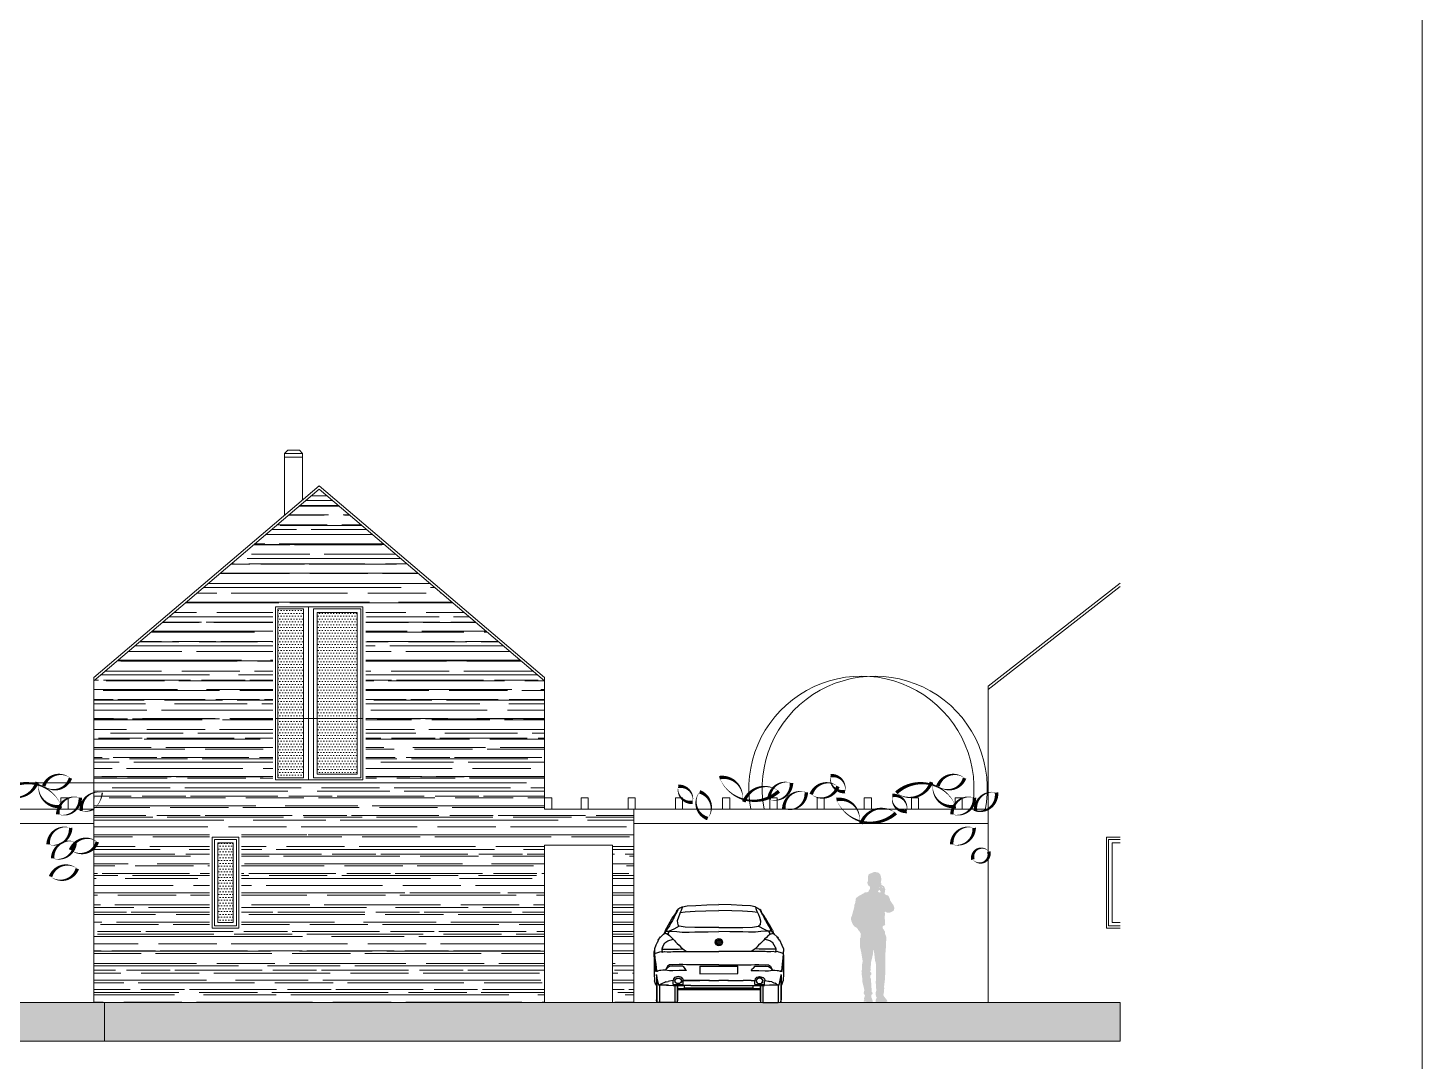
# Model space of a CAD drawing. Header units: metres. Extents: x -686 to 211, y -481 to 125.
# Drawn here: x -201.15 to -181.66, y -124.68 to -110.24 of the extents above; entities that cross this region are included whole.
import ezdxf

# ---------------------------------------------------------------- set-up
doc = ezdxf.new("R2010")
doc.units = ezdxf.units.M
for name, color, linetype in [('2 lidi', 4, 'Continuous'), ('SRAFA', 251, 'Continuous'), ('SRAFY', 3, 'Continuous'), ('stávající stromy', 86, 'Continuous'), ('zariz.predmety', 203, 'Continuous'), ('ZDIVO', 1, 'Continuous')]:
    doc.layers.add(name, color=color, linetype=linetype)
doc.layers.add('FLOATINGWINDOWS', color=2, linetype='Continuous', plot=False)
pattern_1 = [(0, (0, 137.921852), (0.01984375, 0.0396875), [0, -0.0396875])]

# ---------------------------------------------------------------- blocks, each defined once
blk = doc.blocks.new('pan')
at = {"layer": '2 lidi'}
h = blk.add_hatch(color=254, dxfattribs=at)
h.dxf.hatch_style = 1
h.paths.add_polyline_path([(162.087, 139.288), (162.087, 139.304), (162.075, 139.323), (162.039, 139.455), (162.039, 139.474), (162.037, 139.487), (162.029, 139.499), (162.025, 139.515), (162.018, 139.57), (162.013, 139.582), (161.978, 139.607), (161.908, 139.646), (161.89, 139.659), (161.848, 139.663), (161.839, 139.674), (161.829, 139.695), (161.821, 139.708), (161.818, 139.736), (161.829, 139.749), (161.838, 139.749), (161.851, 139.772), (161.855, 139.791), (161.854, 139.81), (161.848, 139.815), (161.847, 139.883), (161.839, 139.911), (161.823, 139.919), (161.794, 139.931), (161.766, 139.942), (161.747, 139.944), (161.704, 139.936), (161.678, 139.915), (161.67, 139.893), (161.663, 139.861), (161.662, 139.83), (161.665, 139.815), (161.669, 139.803), (161.67, 139.8), (161.667, 139.798), (161.662, 139.786), (161.66, 139.763), (161.652, 139.761), (161.634, 139.75), (161.623, 139.745), (161.621, 139.741), (161.607, 139.705), (161.607, 139.696), (161.613, 139.654), (161.615, 139.642), (161.611, 139.633), (161.603, 139.628), (161.582, 139.619), (161.568, 139.617), (161.559, 139.609), (161.538, 139.558), (161.538, 139.548), (161.507, 139.502), (161.494, 139.486), (161.49, 139.474), (161.485, 139.461), (161.481, 139.45), (161.481, 139.431), (161.485, 139.412), (161.495, 139.4), (161.511, 139.391), (161.525, 139.383), (161.54, 139.378), (161.548, 139.377), (161.571, 139.375), (161.579, 139.378), (161.591, 139.38), (161.603, 139.39), (161.607, 139.392), (161.614, 139.385), (161.611, 139.363), (161.609, 139.346), (161.613, 139.329), (161.613, 139.288), (161.607, 139.255), (161.609, 139.234), (161.607, 139.208), (161.617, 139.198), (161.633, 139.192), (161.643, 139.184), (161.643, 139.167), (161.638, 139.153), (161.628, 139.141), (161.615, 139.118), (161.607, 139.109), (161.611, 139.1), (161.608, 139.08), (161.589, 139.029), (161.592, 138.989), (161.597, 138.955), (161.595, 138.93), (161.597, 138.887), (161.601, 138.851), (161.605, 138.777), (161.604, 138.715), (161.604, 138.669), (161.604, 138.643), (161.605, 138.543), (161.603, 138.528), (161.605, 138.515), (161.607, 138.507), (161.612, 138.429), (161.617, 138.387), (161.621, 138.358), (161.623, 138.34), (161.619, 138.317), (161.626, 138.294), (161.622, 138.276), (161.627, 138.252), (161.631, 138.245), (161.63, 138.239), (161.629, 138.235), (161.634, 138.23), (161.627, 138.211), (161.596, 138.171), (161.583, 138.155), (161.582, 138.147), (161.578, 138.144), (161.578, 138.133), (161.597, 138.128), (161.74, 138.128), (161.742, 138.151), (161.737, 138.159), (161.725, 138.192), (161.734, 138.203), (161.736, 138.209), (161.742, 138.245), (161.742, 138.258), (161.731, 138.286), (161.739, 138.404), (161.735, 138.456), (161.736, 138.591), (161.738, 138.675), (161.748, 138.703), (161.757, 138.779), (161.765, 138.849), (161.774, 138.857), (161.776, 138.804), (161.805, 138.681), (161.806, 138.649), (161.81, 138.613), (161.813, 138.596), (161.806, 138.576), (161.818, 138.56), (161.813, 138.546), (161.803, 138.538), (161.799, 138.516), (161.813, 138.498), (161.813, 138.465), (161.806, 138.448), (161.802, 138.38), (161.795, 138.27), (161.78, 138.25), (161.785, 138.242), (161.792, 138.23), (161.802, 138.232), (161.801, 138.195), (161.795, 138.181), (161.788, 138.164), (161.789, 138.154), (161.782, 138.148), (161.782, 138.128), (161.798, 138.128), (161.855, 138.128), (161.907, 138.134), (161.904, 138.155), (161.899, 138.159), (161.905, 138.173), (161.903, 138.184), (161.892, 138.2), (161.891, 138.221), (161.903, 138.238), (161.908, 138.25), (161.903, 138.274), (161.897, 138.29), (161.928, 138.421), (161.929, 138.483), (161.936, 138.51), (161.933, 138.542), (161.939, 138.556), (161.936, 138.567), (161.929, 138.585), (161.929, 138.6), (161.933, 138.61), (161.932, 138.633), (161.929, 138.657), (161.921, 138.698), (161.941, 138.818), (161.961, 138.907), (161.958, 139.004), (161.958, 139.018), (161.952, 139.028), (161.95, 139.046), (161.95, 139.058), (161.947, 139.069), (161.949, 139.09), (161.953, 139.092), (161.977, 139.131), (161.986, 139.131), (161.989, 139.145), (162.01, 139.17), (162.034, 139.18), (162.058, 139.209), (162.078, 139.254)])
h.paths.add_polyline_path([(161.678, 139.655), (161.67, 139.666), (161.668, 139.672), (161.671, 139.678), (161.678, 139.675), (161.679, 139.688), (161.684, 139.692), (161.695, 139.688), (161.703, 139.683), (161.708, 139.675), (161.703, 139.664), (161.689, 139.659)], flags=16)
h.paths.add_polyline_path([(161.683, 139.724), (161.679, 139.733), (161.684, 139.733), (161.687, 139.729), (161.688, 139.725)], flags=16)
h.paths.add_polyline_path([(161.638, 139.723), (161.642, 139.733), (161.658, 139.739), (161.648, 139.729)], flags=16)

msp = doc.modelspace()

# ---------------------------------------------------------------- hatches: boundary and pattern name
at = {"linetype": 'Continuous', "lineweight": 0}
h = msp.add_hatch(dxfattribs=at)
h.set_pattern_fill('DOTS', color=256, scale=0.025, style=0)
h.set_pattern_definition(pattern_1)
h.paths.add_polyline_path([(-197.293, -118.357), (-197.653, -118.357), (-197.653, -120.717), (-197.293, -120.717)])
h = msp.add_hatch(dxfattribs=at)
h.set_pattern_fill('DOTS', color=256, scale=0.025, style=0)
h.set_pattern_definition(pattern_1)
h.paths.add_polyline_path([(-196.543, -118.407), (-197.103, -118.407), (-197.103, -120.667), (-196.543, -120.667)])
h = msp.add_hatch(dxfattribs=at)
h.set_pattern_fill('DOTS', color=256, scale=0.025, style=0)
h.set_pattern_definition(pattern_1)
h.paths.add_polyline_path([(-198.278, -121.627), (-198.488, -121.627), (-198.488, -122.737), (-198.278, -122.737)])
at = {"layer": 'SRAFA', "linetype": 'Continuous', "lineweight": 0}
h = msp.add_hatch(dxfattribs=at)
h.set_pattern_fill('AR-RROOF,_O', color=256, scale=0.008)
h.set_pattern_definition([(0, (0, 0), (0.44704, 0.2032), [3.048, -0.4064, 1.016, -0.2032]), (0, (0.27026, 0.1016), (-0.2032, 0.270256), [0.6096, -0.067056, 1.2192, -0.1524]), (0, (0.1016, 0.17272), (1.05664, 0.136144), [1.6256, -0.28448, 0.8128, -0.2032])])
h.paths.add_polyline_path([(-200.223, -119.36), (-197.073, -116.683), (-193.923, -119.36), (-193.923, -121.157), (-192.673, -121.157), (-192.673, -123.857), (-192.973, -123.857), (-192.973, -121.657), (-193.923, -121.657), (-193.923, -123.857), (-200.223, -123.857)])
h.paths.add_polyline_path([(-198.158, -122.857), (-198.158, -121.507), (-198.608, -121.507), (-198.608, -122.857)], flags=16)
h.paths.add_polyline_path([(-197.223, -118.287), (-196.423, -118.287), (-196.423, -120.787), (-197.223, -120.787), (-197.723, -120.787), (-197.723, -118.287)], flags=16)
for points in [[(-200.073, -123.857), (-214.267, -123.857), (-214.267, -124.396), (-200.073, -124.396)], [(-200.073, -123.857), (-185.878, -123.857), (-185.878, -124.396), (-200.073, -124.396)]]:
    msp.add_hatch(color=256, dxfattribs=at).paths.add_polyline_path(points)

# ---------------------------------------------------------------- linework, layer by layer
at = {"color": 7, "linetype": 'Continuous'}
for p, q in [((-192.066, -122.577), (-192.089, -122.617)), ((-192.075, -122.588), (-192.086, -122.604)), ((-192.076, -122.576), (-192.083, -122.588)), ((-192.083, -122.588), (-192.08, -122.588)), ((-192.08, -122.588), (-192.075, -122.588)), ((-192.071, -122.567), (-192.076, -122.576)), ((-192.074, -122.587), (-192.076, -122.594)), ((-192.075, -122.588), (-192.074, -122.587)), ((-192.059, -122.562), (-192.074, -122.587)), ((-192.071, -122.567), (-192.061, -122.558)), ((-192.059, -122.562), (-192.066, -122.577)), ((-192.032, -122.538), (-192.061, -122.558)), ((-192.061, -122.558), (-192.06, -122.56)), ((-192.06, -122.56), (-192.059, -122.562)), ((-192.003, -122.523), (-192.032, -122.538)), ((-192.013, -122.573), (-192.026, -122.599)), ((-192.026, -122.599), (-191.957, -122.591)), ((-192.002, -122.541), (-192.013, -122.573)), ((-192.003, -122.523), (-191.994, -122.521)), ((-191.996, -122.526), (-192.002, -122.541)), ((-191.994, -122.521), (-191.996, -122.526)), ((-191.994, -122.521), (-191.928, -122.506)), ((-191.957, -122.591), (-191.815, -122.582)), ((-191.928, -122.506), (-191.809, -122.5)), ((-191.815, -122.582), (-191.667, -122.576)), ((-191.809, -122.5), (-191.655, -122.493)), ((-191.667, -122.576), (-191.486, -122.571)), ((-191.655, -122.493), (-191.486, -122.489)), ((-191.316, -122.493), (-191.486, -122.489)), ((-191.304, -122.576), (-191.486, -122.571)), ((-191.162, -122.5), (-191.316, -122.493)), ((-191.156, -122.582), (-191.304, -122.576)), ((-191.043, -122.506), (-191.162, -122.5)), ((-191.014, -122.591), (-191.156, -122.582)), ((-190.977, -122.521), (-191.043, -122.506)), ((-190.945, -122.599), (-191.014, -122.591)), ((-190.968, -122.523), (-190.977, -122.521)), ((-190.977, -122.521), (-190.975, -122.526)), ((-190.975, -122.526), (-190.969, -122.541)), ((-190.969, -122.541), (-190.958, -122.573)), ((-190.968, -122.523), (-190.939, -122.538)), ((-190.958, -122.573), (-190.945, -122.599)), ((-190.939, -122.538), (-190.911, -122.558)), ((-190.911, -122.56), (-190.912, -122.562)), ((-190.912, -122.562), (-190.897, -122.587)), ((-190.912, -122.562), (-190.905, -122.577)), ((-190.9, -122.567), (-190.911, -122.558)), ((-190.911, -122.558), (-190.911, -122.56)), ((-190.905, -122.577), (-190.882, -122.617)), ((-190.896, -122.576), (-190.9, -122.567)), ((-190.896, -122.588), (-190.897, -122.587)), ((-190.897, -122.587), (-190.895, -122.594)), ((-190.888, -122.588), (-190.896, -122.576)), ((-190.896, -122.588), (-190.891, -122.588)), ((-190.885, -122.604), (-190.896, -122.588)), ((-190.891, -122.588), (-190.888, -122.588)), ((-192.233, -122.847), (-192.192, -122.769)), ((-192.178, -122.784), (-192.2, -122.819)), ((-192.192, -122.769), (-192.139, -122.677)), ((-192.164, -122.754), (-192.178, -122.784)), ((-192.16, -122.754), (-192.178, -122.784)), ((-192.144, -122.723), (-192.164, -122.754)), ((-192.136, -122.71), (-192.16, -122.754)), ((-192.139, -122.677), (-192.086, -122.611)), ((-192.125, -122.687), (-192.136, -122.71)), ((-192.113, -122.665), (-192.125, -122.687)), ((-192.086, -122.604), (-192.122, -122.656)), ((-192.089, -122.617), (-192.113, -122.665)), ((-192.052, -122.662), (-192.069, -122.714)), ((-192.069, -122.714), (-192.061, -122.771)), ((-192.061, -122.771), (-192.041, -122.792)), ((-192.037, -122.625), (-192.052, -122.662)), ((-192.026, -122.599), (-192.037, -122.625)), ((-190.945, -122.599), (-190.934, -122.625)), ((-190.934, -122.625), (-190.919, -122.662)), ((-190.91, -122.771), (-190.93, -122.792)), ((-190.919, -122.662), (-190.902, -122.714)), ((-190.902, -122.714), (-190.91, -122.771)), ((-190.849, -122.656), (-190.885, -122.604)), ((-190.833, -122.677), (-190.885, -122.611)), ((-190.882, -122.617), (-190.858, -122.665)), ((-190.858, -122.665), (-190.846, -122.687)), ((-190.846, -122.687), (-190.835, -122.71)), ((-190.835, -122.71), (-190.811, -122.754)), ((-190.796, -122.741), (-190.833, -122.677)), ((-190.827, -122.723), (-190.808, -122.754)), ((-190.811, -122.754), (-190.793, -122.784)), ((-190.808, -122.754), (-190.793, -122.784)), ((-190.779, -122.769), (-190.796, -122.741)), ((-190.793, -122.784), (-190.771, -122.819)), ((-190.738, -122.847), (-190.779, -122.769)), ((-192.331, -122.981), (-192.366, -123.057)), ((-192.333, -122.984), (-192.345, -123.013)), ((-192.333, -122.984), (-192.3, -122.939)), ((-192.304, -122.942), (-192.315, -122.959)), ((-192.253, -122.899), (-192.304, -122.942)), ((-192.261, -122.904), (-192.269, -122.912)), ((-192.267, -122.909), (-192.269, -122.913)), ((-192.264, -122.907), (-192.268, -122.912)), ((-192.267, -122.909), (-192.262, -122.903)), ((-192.264, -122.907), (-192.267, -122.909)), ((-192.267, -122.909), (-192.267, -122.909)), ((-192.261, -122.904), (-192.264, -122.907)), ((-192.262, -122.903), (-192.259, -122.9)), ((-192.261, -122.904), (-192.253, -122.899)), ((-192.253, -122.899), (-192.261, -122.904)), ((-192.259, -122.9), (-192.256, -122.898)), ((-192.256, -122.898), (-192.248, -122.892)), ((-192.253, -122.899), (-192.249, -122.896)), ((-192.249, -122.896), (-192.253, -122.899)), ((-192.233, -122.847), (-192.251, -122.894)), ((-192.249, -122.896), (-192.245, -122.894)), ((-192.248, -122.892), (-192.244, -122.89)), ((-192.245, -122.894), (-192.243, -122.894)), ((-192.244, -122.89), (-192.24, -122.887)), ((-192.243, -122.894), (-192.234, -122.877)), ((-192.243, -122.894), (-192.236, -122.894)), ((-192.243, -122.894), (-192.243, -122.894)), ((-192.24, -122.887), (-192.238, -122.884)), ((-192.236, -122.894), (-192.236, -122.894)), ((-192.228, -122.894), (-192.236, -122.894)), ((-192.234, -122.877), (-192.226, -122.861)), ((-192.234, -122.877), (-192.234, -122.877)), ((-192.218, -122.896), (-192.228, -122.894)), ((-192.226, -122.861), (-192.213, -122.843)), ((-192.219, -122.85), (-192.226, -122.861)), ((-192.226, -122.861), (-192.214, -122.861)), ((-192.219, -122.85), (-192.21, -122.835)), ((-192.207, -122.899), (-192.218, -122.896)), ((-192.214, -122.861), (-192.203, -122.86)), ((-192.213, -122.843), (-192.2, -122.819)), ((-192.21, -122.835), (-192.202, -122.82)), ((-192.207, -122.899), (-192.192, -122.909)), ((-192.203, -122.86), (-192.191, -122.859)), ((-192.192, -122.807), (-192.202, -122.82)), ((-192.199, -122.994), (-192.125, -122.972)), ((-192.18, -122.859), (-192.194, -122.884)), ((-192.194, -122.884), (-192.192, -122.909)), ((-192.192, -122.909), (-192.174, -122.92)), ((-192.191, -122.859), (-192.18, -122.859)), ((-192.117, -122.833), (-192.18, -122.859)), ((-192.18, -122.859), (-192.153, -122.859)), ((-192.174, -122.92), (-192.15, -122.946)), ((-192.153, -122.859), (-192.073, -122.864)), ((-192.15, -122.946), (-192.125, -122.972)), ((-192.125, -122.972), (-192.108, -122.99)), ((-192.041, -122.792), (-192.117, -122.833)), ((-192.073, -122.864), (-192.036, -122.868)), ((-191.957, -122.803), (-192.041, -122.792)), ((-192.041, -122.792), (-192.041, -122.792)), ((-192.036, -122.868), (-191.998, -122.872)), ((-191.998, -122.872), (-191.949, -122.872)), ((-191.822, -122.808), (-191.957, -122.803)), ((-191.949, -122.872), (-191.899, -122.872)), ((-191.899, -122.872), (-191.82, -122.87)), ((-191.664, -122.809), (-191.822, -122.808)), ((-191.82, -122.87), (-191.636, -122.867)), ((-191.486, -122.808), (-191.664, -122.809)), ((-191.636, -122.867), (-191.486, -122.864)), ((-191.486, -122.808), (-191.307, -122.809)), ((-191.335, -122.867), (-191.486, -122.864)), ((-191.151, -122.87), (-191.335, -122.867)), ((-191.307, -122.809), (-191.149, -122.808)), ((-191.072, -122.872), (-191.151, -122.87)), ((-191.149, -122.808), (-191.014, -122.803)), ((-191.022, -122.872), (-191.072, -122.872)), ((-190.973, -122.872), (-191.022, -122.872)), ((-191.014, -122.803), (-190.93, -122.792)), ((-190.936, -122.868), (-190.973, -122.872)), ((-190.898, -122.864), (-190.936, -122.868)), ((-190.93, -122.792), (-190.854, -122.833)), ((-190.93, -122.792), (-190.93, -122.792)), ((-190.818, -122.859), (-190.898, -122.864)), ((-190.846, -122.972), (-190.863, -122.99)), ((-190.854, -122.833), (-190.791, -122.859)), ((-190.821, -122.946), (-190.846, -122.972)), ((-190.772, -122.994), (-190.846, -122.972)), ((-190.797, -122.92), (-190.821, -122.946)), ((-190.791, -122.859), (-190.818, -122.859)), ((-190.78, -122.909), (-190.797, -122.92)), ((-190.78, -122.859), (-190.791, -122.859)), ((-190.791, -122.859), (-190.778, -122.884)), ((-190.768, -122.86), (-190.78, -122.859)), ((-190.778, -122.884), (-190.78, -122.909)), ((-190.764, -122.899), (-190.78, -122.909)), ((-190.779, -122.807), (-190.769, -122.82)), ((-190.758, -122.843), (-190.771, -122.819)), ((-190.761, -122.835), (-190.769, -122.82)), ((-190.757, -122.861), (-190.768, -122.86)), ((-190.764, -122.899), (-190.753, -122.896)), ((-190.752, -122.85), (-190.761, -122.835)), ((-190.746, -122.861), (-190.758, -122.843)), ((-190.746, -122.861), (-190.757, -122.861)), ((-190.753, -122.896), (-190.743, -122.894)), ((-190.752, -122.85), (-190.746, -122.861)), ((-190.737, -122.877), (-190.746, -122.861)), ((-190.743, -122.894), (-190.736, -122.894)), ((-190.738, -122.847), (-190.72, -122.894)), ((-190.728, -122.894), (-190.737, -122.877)), ((-190.735, -122.894), (-190.736, -122.894)), ((-190.728, -122.894), (-190.735, -122.894)), ((-190.731, -122.887), (-190.733, -122.884)), ((-190.727, -122.89), (-190.731, -122.887)), ((-190.728, -122.894), (-190.728, -122.894)), ((-190.726, -122.894), (-190.728, -122.894)), ((-190.723, -122.892), (-190.727, -122.89)), ((-190.722, -122.896), (-190.726, -122.894)), ((-190.715, -122.898), (-190.723, -122.892)), ((-190.718, -122.899), (-190.722, -122.896)), ((-190.722, -122.896), (-190.718, -122.899)), ((-190.71, -122.904), (-190.718, -122.899)), ((-190.718, -122.899), (-190.71, -122.904)), ((-190.718, -122.899), (-190.667, -122.942)), ((-190.712, -122.9), (-190.715, -122.898)), ((-190.709, -122.903), (-190.712, -122.9)), ((-190.71, -122.904), (-190.707, -122.907)), ((-190.71, -122.904), (-190.703, -122.912)), ((-190.704, -122.909), (-190.709, -122.903)), ((-190.707, -122.907), (-190.704, -122.909)), ((-190.707, -122.907), (-190.703, -122.912)), ((-190.704, -122.909), (-190.702, -122.913)), ((-190.638, -122.984), (-190.671, -122.939)), ((-190.667, -122.942), (-190.657, -122.959)), ((-190.64, -122.981), (-190.605, -123.057)), ((-190.638, -122.984), (-190.626, -123.013)), ((-192.388, -123.105), (-192.39, -123.144)), ((-192.39, -123.17), (-192.39, -123.144)), ((-192.39, -123.189), (-192.39, -123.17)), ((-192.39, -123.189), (-192.384, -123.172)), ((-192.366, -123.057), (-192.388, -123.105)), ((-192.388, -123.105), (-192.388, -123.12)), ((-192.388, -123.12), (-192.384, -123.172)), ((-192.384, -123.172), (-192.341, -123.157)), ((-192.384, -123.172), (-192.38, -123.238)), ((-192.341, -123.157), (-192.325, -123.152)), ((-192.325, -123.152), (-192.299, -123.146)), ((-192.299, -123.146), (-192.277, -123.152)), ((-192.275, -123.087), (-192.282, -123.111)), ((-192.282, -123.111), (-192.234, -123.11)), ((-192.282, -123.111), (-192.277, -123.152)), ((-192.277, -123.152), (-192.244, -123.146)), ((-192.275, -123.087), (-192.259, -123.054)), ((-192.259, -123.054), (-192.24, -123.024)), ((-192.244, -123.146), (-192.211, -123.147)), ((-192.24, -123.024), (-192.199, -122.994)), ((-192.234, -123.11), (-192.191, -123.11)), ((-192.211, -123.147), (-192.184, -123.147)), ((-192.191, -123.11), (-192.168, -123.109)), ((-192.184, -123.147), (-192.156, -123.147)), ((-192.168, -123.109), (-192.143, -123.109)), ((-192.156, -123.147), (-192.13, -123.146)), ((-192.143, -123.109), (-192.108, -123.11)), ((-192.13, -123.146), (-192.042, -123.146)), ((-192.108, -122.99), (-192.092, -123.009)), ((-192.108, -123.11), (-192.05, -123.11)), ((-192.092, -123.009), (-192.067, -123.032)), ((-192.067, -123.032), (-192.041, -123.056)), ((-192.05, -123.11), (-191.991, -123.108)), ((-192.042, -123.146), (-191.937, -123.146)), ((-192.041, -123.056), (-192.016, -123.082)), ((-192.016, -123.082), (-191.991, -123.108)), ((-191.991, -123.108), (-191.937, -123.146)), ((-191.937, -123.146), (-191.88, -123.146)), ((-191.88, -123.146), (-191.823, -123.146)), ((-191.823, -123.146), (-191.636, -123.145)), ((-191.636, -123.145), (-191.486, -123.143)), ((-191.335, -123.145), (-191.486, -123.143)), ((-191.148, -123.146), (-191.335, -123.145)), ((-191.091, -123.146), (-191.148, -123.146)), ((-191.035, -123.146), (-191.091, -123.146)), ((-190.98, -123.108), (-191.035, -123.146)), ((-190.929, -123.146), (-191.035, -123.146)), ((-190.955, -123.082), (-190.98, -123.108)), ((-190.921, -123.11), (-190.98, -123.108)), ((-190.93, -123.056), (-190.955, -123.082)), ((-190.904, -123.032), (-190.93, -123.056)), ((-190.841, -123.146), (-190.929, -123.146)), ((-190.863, -123.11), (-190.921, -123.11)), ((-190.879, -123.009), (-190.904, -123.032)), ((-190.863, -122.99), (-190.879, -123.009)), ((-190.828, -123.109), (-190.863, -123.11)), ((-190.815, -123.147), (-190.841, -123.146)), ((-190.804, -123.109), (-190.828, -123.109)), ((-190.787, -123.147), (-190.815, -123.147)), ((-190.78, -123.11), (-190.804, -123.109)), ((-190.76, -123.147), (-190.787, -123.147)), ((-190.737, -123.11), (-190.78, -123.11)), ((-190.732, -123.024), (-190.772, -122.994)), ((-190.728, -123.146), (-190.76, -123.147)), ((-190.689, -123.111), (-190.737, -123.11)), ((-190.712, -123.054), (-190.732, -123.024)), ((-190.695, -123.152), (-190.728, -123.146)), ((-190.696, -123.087), (-190.712, -123.054)), ((-190.696, -123.087), (-190.689, -123.111)), ((-190.689, -123.111), (-190.695, -123.152)), ((-190.672, -123.146), (-190.695, -123.152)), ((-190.646, -123.152), (-190.672, -123.146)), ((-190.63, -123.157), (-190.646, -123.152)), ((-190.587, -123.172), (-190.63, -123.157)), ((-190.605, -123.057), (-190.583, -123.105)), ((-190.587, -123.172), (-190.591, -123.238)), ((-190.583, -123.12), (-190.587, -123.172)), ((-190.581, -123.189), (-190.587, -123.172)), ((-190.583, -123.105), (-190.581, -123.144)), ((-190.583, -123.105), (-190.583, -123.12)), ((-190.581, -123.17), (-190.581, -123.144)), ((-190.581, -123.189), (-190.581, -123.17)), ((-192.385, -123.249), (-192.39, -123.189)), ((-192.39, -123.189), (-192.39, -123.244)), ((-192.39, -123.244), (-192.39, -123.343)), ((-192.39, -123.343), (-192.39, -123.453)), ((-192.377, -123.332), (-192.385, -123.249)), ((-192.38, -123.238), (-192.368, -123.32)), ((-192.37, -123.421), (-192.377, -123.332)), ((-192.368, -123.32), (-192.368, -123.321)), ((-192.368, -123.32), (-192.36, -123.42)), ((-192.206, -123.372), (-192.237, -123.405)), ((-192.206, -123.35), (-192.225, -123.385)), ((-192.177, -123.331), (-192.206, -123.35)), ((-192.177, -123.353), (-192.206, -123.372)), ((-192.13, -123.329), (-192.177, -123.331)), ((-192.13, -123.351), (-192.177, -123.353)), ((-192.043, -123.327), (-192.13, -123.329)), ((-192.043, -123.349), (-192.13, -123.351)), ((-191.99, -123.327), (-192.043, -123.327)), ((-191.99, -123.349), (-192.043, -123.349)), ((-191.937, -123.328), (-191.99, -123.327)), ((-191.99, -123.349), (-191.962, -123.382)), ((-191.879, -123.328), (-191.937, -123.328)), ((-191.823, -123.328), (-191.879, -123.328)), ((-191.635, -123.329), (-191.823, -123.328)), ((-191.75, -123.349), (-191.75, -123.454)), ((-191.75, -123.349), (-191.221, -123.349)), ((-191.486, -123.329), (-191.635, -123.329)), ((-191.486, -123.329), (-191.336, -123.329)), ((-191.336, -123.329), (-191.148, -123.328)), ((-191.221, -123.453), (-191.221, -123.349)), ((-191.148, -123.328), (-191.092, -123.328)), ((-191.092, -123.328), (-191.034, -123.328)), ((-191.034, -123.328), (-190.981, -123.327)), ((-190.981, -123.349), (-191.009, -123.382)), ((-190.981, -123.327), (-190.929, -123.327)), ((-190.981, -123.349), (-190.929, -123.349)), ((-190.929, -123.327), (-190.841, -123.329)), ((-190.929, -123.349), (-190.841, -123.351)), ((-190.841, -123.329), (-190.794, -123.331)), ((-190.841, -123.351), (-190.794, -123.353)), ((-190.794, -123.331), (-190.765, -123.35)), ((-190.794, -123.353), (-190.765, -123.372)), ((-190.765, -123.35), (-190.746, -123.385)), ((-190.765, -123.372), (-190.734, -123.405)), ((-190.603, -123.32), (-190.611, -123.42)), ((-190.591, -123.238), (-190.603, -123.32)), ((-190.603, -123.32), (-190.603, -123.321)), ((-190.601, -123.421), (-190.594, -123.332)), ((-190.594, -123.332), (-190.586, -123.249)), ((-190.586, -123.249), (-190.581, -123.189)), ((-190.581, -123.189), (-190.581, -123.244)), ((-190.581, -123.244), (-190.581, -123.343)), ((-190.581, -123.343), (-190.581, -123.453)), ((-192.39, -123.453), (-192.384, -123.552)), ((-192.367, -123.609), (-192.384, -123.552)), ((-192.36, -123.42), (-192.37, -123.421)), ((-192.344, -123.417), (-192.36, -123.42)), ((-192.36, -123.42), (-192.344, -123.417)), ((-192.36, -123.42), (-192.36, -123.42)), ((-192.356, -123.474), (-192.358, -123.466)), ((-192.357, -123.472), (-192.357, -123.817)), ((-192.351, -123.496), (-192.356, -123.474)), ((-192.327, -123.615), (-192.351, -123.496)), ((-192.351, -123.497), (-192.351, -123.851)), ((-192.329, -123.414), (-192.344, -123.417)), ((-192.314, -123.411), (-192.329, -123.414)), ((-192.298, -123.408), (-192.314, -123.411)), ((-192.268, -123.407), (-192.298, -123.408)), ((-192.237, -123.405), (-192.268, -123.407)), ((-192.227, -123.569), (-192.255, -123.581)), ((-192.225, -123.385), (-192.237, -123.405)), ((-192.177, -123.414), (-192.237, -123.405)), ((-192.227, -123.569), (-192.225, -123.568)), ((-192.225, -123.568), (-192.195, -123.562)), ((-192.195, -123.562), (-192.194, -123.562)), ((-192.177, -123.559), (-192.194, -123.562)), ((-192.13, -123.412), (-192.177, -123.414)), ((-192.127, -123.549), (-192.177, -123.559)), ((-192.043, -123.411), (-192.13, -123.412)), ((-192.121, -123.527), (-192.127, -123.549)), ((-192.125, -123.588), (-192.127, -123.549)), ((-192.105, -123.506), (-192.121, -123.527)), ((-192.054, -123.495), (-192.105, -123.506)), ((-192.102, -123.555), (-192.098, -123.54)), ((-192.098, -123.571), (-192.102, -123.555)), ((-192.099, -123.555), (-192.096, -123.541)), ((-192.096, -123.57), (-192.099, -123.555)), ((-192.098, -123.54), (-192.088, -123.527)), ((-192.096, -123.541), (-192.086, -123.528)), ((-192.088, -123.527), (-192.072, -123.518)), ((-192.086, -123.528), (-192.071, -123.52)), ((-192.072, -123.518), (-192.054, -123.515)), ((-192.071, -123.52), (-192.054, -123.517)), ((-192.017, -123.504), (-192.054, -123.495)), ((-192.054, -123.515), (-192.035, -123.518)), ((-192.054, -123.517), (-192.036, -123.52)), ((-191.937, -123.411), (-192.043, -123.411)), ((-192.036, -123.52), (-192.021, -123.528)), ((-192.035, -123.518), (-192.02, -123.527)), ((-192.021, -123.528), (-192.012, -123.541)), ((-192.02, -123.527), (-192.009, -123.54)), ((-191.992, -123.525), (-192.017, -123.504)), ((-192.012, -123.541), (-192.008, -123.555)), ((-192.008, -123.555), (-192.012, -123.57)), ((-192.009, -123.54), (-192.006, -123.555)), ((-192.006, -123.555), (-192.009, -123.571)), ((-191.992, -123.525), (-191.987, -123.547)), ((-191.986, -123.588), (-191.987, -123.547)), ((-191.987, -123.547), (-191.937, -123.548)), ((-191.937, -123.548), (-191.987, -123.547)), ((-191.966, -123.548), (-191.966, -123.548)), ((-191.937, -123.411), (-191.962, -123.382)), ((-191.937, -123.548), (-191.88, -123.548)), ((-191.88, -123.548), (-191.937, -123.548)), ((-191.88, -123.548), (-191.823, -123.548)), ((-191.823, -123.548), (-191.88, -123.548)), ((-191.823, -123.548), (-191.75, -123.548)), ((-191.75, -123.548), (-191.823, -123.548)), ((-191.75, -123.454), (-191.221, -123.453)), ((-191.625, -123.548), (-191.75, -123.548)), ((-191.625, -123.548), (-191.618, -123.548)), ((-191.61, -123.548), (-191.618, -123.548)), ((-191.61, -123.548), (-191.486, -123.547)), ((-191.361, -123.548), (-191.486, -123.547)), ((-191.361, -123.548), (-191.353, -123.548)), ((-191.346, -123.548), (-191.353, -123.548)), ((-191.346, -123.548), (-191.221, -123.548)), ((-191.221, -123.548), (-191.148, -123.548)), ((-191.092, -123.548), (-191.148, -123.548)), ((-191.034, -123.548), (-191.092, -123.548)), ((-191.034, -123.411), (-191.009, -123.382)), ((-191.034, -123.411), (-190.929, -123.411)), ((-191.034, -123.548), (-190.987, -123.547)), ((-190.985, -123.547), (-190.987, -123.547)), ((-190.979, -123.525), (-190.985, -123.547)), ((-190.985, -123.588), (-190.985, -123.547)), ((-190.979, -123.525), (-190.954, -123.504)), ((-190.962, -123.54), (-190.965, -123.555)), ((-190.965, -123.555), (-190.962, -123.571)), ((-190.96, -123.541), (-190.963, -123.555)), ((-190.963, -123.555), (-190.96, -123.57)), ((-190.951, -123.527), (-190.962, -123.54)), ((-190.95, -123.528), (-190.96, -123.541)), ((-190.954, -123.504), (-190.917, -123.495)), ((-190.936, -123.518), (-190.951, -123.527)), ((-190.935, -123.52), (-190.95, -123.528)), ((-190.917, -123.515), (-190.936, -123.518)), ((-190.917, -123.517), (-190.935, -123.52)), ((-190.929, -123.411), (-190.841, -123.412)), ((-190.917, -123.495), (-190.866, -123.506)), ((-190.899, -123.518), (-190.917, -123.515)), ((-190.9, -123.52), (-190.917, -123.517)), ((-190.885, -123.528), (-190.9, -123.52)), ((-190.884, -123.527), (-190.899, -123.518)), ((-190.875, -123.541), (-190.885, -123.528)), ((-190.873, -123.54), (-190.884, -123.527)), ((-190.872, -123.555), (-190.875, -123.541)), ((-190.875, -123.57), (-190.872, -123.555)), ((-190.869, -123.555), (-190.873, -123.54)), ((-190.873, -123.571), (-190.869, -123.555)), ((-190.866, -123.506), (-190.85, -123.527)), ((-190.85, -123.527), (-190.845, -123.549)), ((-190.846, -123.588), (-190.845, -123.549)), ((-190.845, -123.549), (-190.794, -123.559)), ((-190.841, -123.412), (-190.794, -123.414)), ((-190.794, -123.414), (-190.734, -123.405)), ((-190.794, -123.559), (-190.777, -123.562)), ((-190.776, -123.562), (-190.777, -123.562)), ((-190.746, -123.568), (-190.776, -123.562)), ((-190.746, -123.385), (-190.734, -123.405)), ((-190.744, -123.569), (-190.746, -123.568)), ((-190.744, -123.569), (-190.716, -123.581)), ((-190.734, -123.405), (-190.703, -123.407)), ((-190.703, -123.407), (-190.673, -123.408)), ((-190.673, -123.408), (-190.658, -123.411)), ((-190.658, -123.411), (-190.642, -123.414)), ((-190.644, -123.615), (-190.62, -123.496)), ((-190.642, -123.414), (-190.627, -123.417)), ((-190.627, -123.417), (-190.611, -123.42)), ((-190.611, -123.42), (-190.627, -123.417)), ((-190.62, -123.496), (-190.615, -123.474)), ((-190.62, -123.497), (-190.62, -123.851)), ((-190.615, -123.474), (-190.613, -123.466)), ((-190.615, -123.472), (-190.615, -123.817)), ((-190.611, -123.42), (-190.601, -123.421)), ((-190.611, -123.42), (-190.611, -123.42)), ((-190.604, -123.609), (-190.587, -123.552)), ((-190.581, -123.453), (-190.587, -123.552)), ((-192.357, -123.619), (-192.367, -123.609)), ((-192.359, -123.618), (-192.358, -123.621)), ((-192.358, -123.621), (-192.357, -123.623)), ((-192.327, -123.615), (-192.317, -123.609)), ((-192.192, -123.615), (-192.327, -123.615)), ((-192.317, -123.609), (-192.125, -123.618)), ((-192.302, -123.603), (-192.316, -123.609)), ((-192.287, -123.596), (-192.302, -123.603)), ((-192.287, -123.596), (-192.286, -123.595)), ((-192.286, -123.595), (-192.271, -123.588)), ((-192.255, -123.581), (-192.271, -123.588)), ((-192.125, -123.607), (-192.125, -123.588)), ((-192.125, -123.607), (-191.986, -123.607)), ((-192.125, -123.618), (-191.986, -123.618)), ((-192.088, -123.584), (-192.098, -123.571)), ((-192.086, -123.582), (-192.096, -123.57)), ((-192.072, -123.592), (-192.088, -123.584)), ((-192.071, -123.59), (-192.086, -123.582)), ((-192.054, -123.595), (-192.072, -123.592)), ((-192.054, -123.593), (-192.071, -123.59)), ((-190.91, -123.667), (-192.062, -123.667)), ((-192.062, -123.677), (-190.91, -123.677)), ((-192.036, -123.59), (-192.054, -123.593)), ((-192.035, -123.592), (-192.054, -123.595)), ((-192.021, -123.582), (-192.036, -123.59)), ((-192.02, -123.584), (-192.035, -123.592)), ((-192.012, -123.57), (-192.021, -123.582)), ((-192.009, -123.571), (-192.02, -123.584)), ((-191.986, -123.607), (-191.986, -123.588)), ((-191.879, -123.618), (-191.986, -123.618)), ((-191.966, -123.655), (-191.966, -123.618)), ((-191.006, -123.655), (-191.966, -123.655)), ((-191.879, -123.618), (-191.75, -123.618)), ((-191.75, -123.618), (-191.617, -123.618)), ((-191.617, -123.618), (-191.486, -123.618)), ((-191.486, -123.618), (-191.354, -123.618)), ((-191.354, -123.618), (-191.221, -123.618)), ((-191.221, -123.618), (-191.092, -123.618)), ((-191.092, -123.618), (-190.985, -123.618)), ((-191.006, -123.655), (-191.006, -123.618)), ((-190.985, -123.607), (-190.985, -123.588)), ((-190.985, -123.607), (-190.846, -123.607)), ((-190.985, -123.618), (-190.846, -123.618)), ((-190.962, -123.571), (-190.951, -123.584)), ((-190.96, -123.57), (-190.95, -123.582)), ((-190.951, -123.584), (-190.936, -123.592)), ((-190.95, -123.582), (-190.935, -123.59)), ((-190.936, -123.592), (-190.917, -123.595)), ((-190.935, -123.59), (-190.917, -123.593)), ((-190.917, -123.593), (-190.9, -123.59)), ((-190.917, -123.595), (-190.899, -123.592)), ((-190.9, -123.59), (-190.885, -123.582)), ((-190.899, -123.592), (-190.884, -123.584)), ((-190.885, -123.582), (-190.875, -123.57)), ((-190.884, -123.584), (-190.873, -123.571)), ((-190.846, -123.607), (-190.846, -123.588)), ((-190.654, -123.609), (-190.846, -123.618)), ((-190.644, -123.615), (-190.779, -123.615)), ((-190.716, -123.581), (-190.7, -123.588)), ((-190.685, -123.595), (-190.7, -123.588)), ((-190.685, -123.595), (-190.669, -123.603)), ((-190.669, -123.603), (-190.655, -123.609)), ((-190.644, -123.615), (-190.654, -123.609)), ((-190.615, -123.609), (-190.615, -123.659)), ((-190.614, -123.619), (-190.604, -123.609)), ((-190.614, -123.623), (-190.613, -123.621)), ((-190.613, -123.621), (-190.613, -123.618)), ((-192.351, -123.851), (-192.357, -123.817)), ((-192.317, -123.857), (-192.351, -123.851)), ((-192.102, -123.857), (-192.317, -123.857)), ((-192.067, -123.851), (-192.102, -123.857)), ((-192.062, -123.817), (-192.067, -123.851)), ((-190.91, -123.817), (-190.904, -123.851)), ((-190.904, -123.851), (-190.87, -123.857)), ((-190.87, -123.857), (-190.655, -123.857)), ((-190.655, -123.857), (-190.62, -123.851)), ((-190.62, -123.851), (-190.615, -123.817))]:
    msp.add_line(p, q, dxfattribs=at)
at = {"linetype": 'Continuous'}
for p, q in [((-191.486, -122.984), (-191.486, -123.043)), ((-191.456, -123.013), (-191.515, -123.013)), ((-192.317, -123.615), (-192.317, -123.857)), ((-192.102, -123.618), (-192.102, -123.857)), ((-192.067, -123.618), (-192.067, -123.851)), ((-192.062, -123.618), (-192.062, -123.817)), ((-190.91, -123.618), (-190.91, -123.817)), ((-190.904, -123.618), (-190.904, -123.851)), ((-190.87, -123.618), (-190.87, -123.857)), ((-190.655, -123.615), (-190.655, -123.857))]:
    msp.add_line(p, q, dxfattribs=at)
for radius in [0.05, 0.0481, 0.0297]:
    msp.add_circle((-191.486, -123.013), radius, dxfattribs=at)
at = {"layer": 'FLOATINGWINDOWS', "linetype": 'Continuous', "lineweight": 0}
for p, q in [((-194.173, -120.787), (-201.921, -120.787)), ((-187.723, -123.857), (-187.723, -121.157)), ((-187.723, -123.857), (-187.723, -121.157)), ((-187.723, -123.857), (-187.723, -121.157))]:
    msp.add_line(p, q, dxfattribs=at)
msp.add_lwpolyline([(-181.655, -73.195), (-216.445, -73.195), (-216.445, -262.94), (-181.655, -262.94)], close=True, dxfattribs=at)
at = {"layer": 'FLOATINGWINDOWS', "linetype": 'Continuous', "lineweight": 0, "flags": 128}
msp.add_lwpolyline([(-200.223, -119.36), (-197.073, -116.683), (-193.923, -119.36), (-193.923, -121.157), (-192.673, -121.157), (-192.673, -123.857), (-192.973, -123.857), (-192.973, -121.657), (-193.923, -121.657), (-193.923, -123.857), (-200.223, -123.857)], close=True, dxfattribs=at)
msp.add_lwpolyline([(-185.878, -123.857), (-187.723, -123.857), (-187.723, -119.483), (-185.878, -118.042)], dxfattribs=at)
at = {"layer": 'SRAFA', "linetype": 'Continuous', "lineweight": 0}
for points in [[(-200.073, -123.857), (-214.267, -123.857), (-214.267, -124.396), (-200.073, -124.396)], [(-200.073, -123.857), (-185.878, -123.857), (-185.878, -124.396), (-200.073, -124.396)]]:
    msp.add_lwpolyline(points, close=True, dxfattribs=at)
at = {"layer": 'SRAFY', "linetype": 'Continuous', "lineweight": 0}
for p, q in [((-197.556, -116.187), (-197.512, -116.137)), ((-197.512, -116.137), (-197.349, -116.137)), ((-197.306, -116.187), (-197.349, -116.137)), ((-197.556, -117.047), (-197.556, -116.187)), ((-197.556, -116.187), (-197.306, -116.187)), ((-197.556, -116.237), (-197.306, -116.237)), ((-197.306, -116.835), (-197.306, -116.187)), ((-197.073, -116.637), (-200.223, -119.314)), ((-197.073, -116.683), (-200.223, -119.36)), ((-197.073, -116.637), (-193.923, -119.314)), ((-197.073, -116.683), (-193.923, -119.36)), ((-185.878, -117.996), (-187.723, -119.437)), ((-185.878, -118.042), (-187.723, -119.483)), ((-200.223, -119.314), (-200.223, -123.857)), ((-193.923, -119.314), (-193.923, -121.157)), ((-187.723, -119.437), (-187.723, -123.857)), ((-193.923, -120.587), (-193.923, -119.747)), ((-197.683, -119.887), (-196.463, -119.887)), ((-206.423, -121.157), (-200.873, -121.157)), ((-206.423, -121.157), (-200.223, -121.157)), ((-193.923, -121.157), (-187.723, -121.157)), ((-192.673, -121.157), (-188.373, -121.157)), ((-192.673, -123.857), (-192.673, -121.157)), ((-205.173, -121.357), (-200.223, -121.357)), ((-192.673, -121.357), (-187.723, -121.357)), ((-193.923, -123.857), (-193.923, -121.657)), ((-192.973, -121.657), (-193.923, -121.657)), ((-192.973, -123.857), (-192.973, -121.657))]:
    msp.add_line(p, q, dxfattribs=at)
for points in [[(-197.683, -118.327), (-196.463, -118.327), (-196.463, -120.747), (-197.683, -120.747)], [(-197.293, -118.357), (-197.653, -118.357), (-197.653, -120.717), (-197.293, -120.717)], [(-197.153, -118.357), (-196.493, -118.357), (-196.493, -120.717), (-197.153, -120.717)], [(-197.103, -118.407), (-196.543, -118.407), (-196.543, -120.667), (-197.103, -120.667)], [(-200.583, -120.997), (-200.683, -120.997), (-200.683, -121.157), (-200.583, -121.157)], [(-193.823, -120.997), (-193.923, -120.997), (-193.923, -121.157), (-193.823, -121.157)], [(-193.313, -120.997), (-193.413, -120.997), (-193.413, -121.157), (-193.313, -121.157)], [(-192.654, -120.997), (-192.754, -120.997), (-192.754, -121.157), (-192.654, -121.157)], [(-191.993, -120.997), (-192.093, -120.997), (-192.093, -121.157), (-191.993, -121.157)], [(-191.333, -120.997), (-191.433, -120.997), (-191.433, -121.157), (-191.333, -121.157)], [(-190.673, -120.997), (-190.773, -120.997), (-190.773, -121.157), (-190.673, -121.157)], [(-190.013, -120.997), (-190.113, -120.997), (-190.113, -121.157), (-190.013, -121.157)], [(-189.353, -120.997), (-189.453, -120.997), (-189.453, -121.157), (-189.353, -121.157)], [(-188.693, -120.997), (-188.793, -120.997), (-188.793, -121.157), (-188.693, -121.157)], [(-188.083, -120.997), (-188.183, -120.997), (-188.183, -121.157), (-188.083, -121.157)], [(-198.198, -122.817), (-198.198, -121.547), (-198.568, -121.547), (-198.568, -122.817)], [(-198.228, -122.787), (-198.228, -121.577), (-198.538, -121.577), (-198.538, -122.787)], [(-198.278, -122.737), (-198.278, -121.627), (-198.488, -121.627), (-198.488, -122.737)]]:
    msp.add_lwpolyline(points, close=True, dxfattribs=at)
for points in [[(-197.223, -120.747), (-197.223, -118.327)], [(-197.223, -120.747), (-197.223, -118.327)], [(-185.878, -121.547), (-186.068, -121.547), (-186.068, -122.817), (-185.878, -122.817)], [(-185.878, -121.577), (-186.038, -121.577), (-186.038, -122.787), (-185.878, -122.787)], [(-185.878, -121.627), (-185.988, -121.627), (-185.988, -122.737), (-185.878, -122.737)]]:
    msp.add_lwpolyline(points, dxfattribs=at)
at = {"layer": 'stávající stromy', "linetype": 'Continuous', "lineweight": 0}
for centre, start in [((-189.493, -120.87), 349.3438), ((-189.307, -120.87), 348.9455)]:
    msp.add_arc(centre, 1.574, start, 190.4784, dxfattribs=at)
at = {"layer": 'zariz.predmety', "color": 253, "linetype": 'Continuous', "ltscale": 0.001}
for points in [[(-200.551, -120.721, 0, 0, 0.520567), (-200.551, -120.721, 0, 0.05, 0.520567), (-200.924, -120.832, 0, 0.05, 0.520567), (-200.551, -120.721, 0.05, 0.05, 0)], [(-188.051, -120.721, 0, 0, 0.520567), (-188.051, -120.721, 0, 0.05, 0.520567), (-188.424, -120.832, 0, 0.05, 0.520567), (-188.051, -120.721, 0.05, 0.05, 0)], [(-201.505, -120.926, 0, 0, 0.520567), (-201.505, -120.926, 0, 0.05, 0.520567), (-201.016, -120.776, 0, 0.05, 0.520567), (-200.993, -120.798, 0, 0.05, 0.520567), (-200.674, -121.115, 0, 0.05, 0.520567), (-201.505, -120.926, 0.05, 0.05, 0)], [(-191.853, -121.059, 0, 0, 0.520567), (-191.853, -121.059, 0, 0.05, 0.520567), (-192.053, -120.837, 0, 0.05, 0.520567), (-191.853, -121.059, 0.05, 0.05, 0)], [(-190.647, -120.904, 0, 0, 0.520567), (-190.647, -120.904, 0, 0.05, 0.520567), (-191.135, -121.054, 0, 0.05, 0.520567), (-191.158, -121.032, 0, 0.05, 0.520567), (-191.478, -120.715, 0, 0.05, 0.520567), (-190.647, -120.904, 0.05, 0.05, 0)], [(-190.471, -120.789, 0, 0, 0.520567), (-190.471, -120.789, 0, 0.05, 0.520567), (-190.784, -121.019, 0, 0.05, 0.520567), (-190.471, -120.789, 0.05, 0.05, 0)], [(-189.822, -120.838, 0, 0, 0.520567), (-189.822, -120.838, 0, 0.05, 0.520567), (-190.195, -120.948, 0, 0.05, 0.520567), (-189.822, -120.838, 0.05, 0.05, 0)], [(-189.723, -120.909, 0, 0, 0.520567), (-189.723, -120.909, 0, 0.05, 0.520567), (-189.923, -120.687, 0, 0.05, 0.520567), (-189.723, -120.909, 0.05, 0.05, 0)], [(-189.005, -120.926, 0, 0, 0.520567), (-189.005, -120.926, 0, 0.05, 0.520567), (-188.516, -120.776, 0, 0.05, 0.520567), (-188.493, -120.798, 0, 0.05, 0.520567), (-188.174, -121.115, 0, 0.05, 0.520567), (-189.005, -120.926, 0.05, 0.05, 0)], [(-200.413, -120.996, 0, 0, 0.520567), (-200.413, -120.996, 0, 0.05, 0.520567), (-200.727, -121.226, 0, 0.05, 0.520567), (-200.413, -120.996, 0.05, 0.05, 0)], [(-200.105, -120.923, 0, 0, 0), (-200.105, -120.923, 0, 0.05, 0.520567), (-200.398, -121.179, 0, 0.0199, 0.193513), (-200.223, -121.154, 0, 0.0199, 0.193513)], [(-191.643, -121.286, 0, 0, 0.520567), (-191.643, -121.286, 0, 0.05, 0.520567), (-191.754, -120.913, 0, 0.05, 0.520567), (-191.643, -121.286, 0.05, 0.05, 0)], [(-190.264, -120.919, 0, 0, 0.520567), (-190.264, -120.919, 0, 0.05, 0.520567), (-190.578, -121.149, 0, 0.05, 0.520567), (-190.264, -120.919, 0.05, 0.05, 0)], [(-189.012, -121.21, 0, 0, 0.520567), (-189.012, -121.21, 0, 0.05, 0.520567), (-189.5, -121.36, 0, 0.05, 0.520567), (-189.523, -121.338, 0, 0.05, 0.520567), (-189.842, -121.021, 0, 0.05, 0.520567), (-189.012, -121.21, 0.05, 0.05, 0)], [(-188.86, -121.186, 0, 0, 0.520567), (-188.86, -121.186, 0, 0.05, 0.520567), (-189.06, -120.964, 0, 0.05, 0.520567), (-188.86, -121.186, 0.05, 0.05, 0)], [(-187.913, -120.996, 0, 0, 0.520567), (-187.913, -120.996, 0, 0.05, 0.520567), (-188.227, -121.226, 0, 0.05, 0.520567), (-187.913, -120.996, 0.05, 0.05, 0)], [(-200.548, -121.416, 0, 0, 0.520567), (-200.548, -121.416, 0, 0.05, 0.520567), (-200.862, -121.646, 0, 0.05, 0.520567), (-200.548, -121.416, 0.05, 0.05, 0)], [(-187.917, -121.416, 0, 0, 0.520567), (-187.917, -121.416, 0, 0.05, 0.520567), (-188.231, -121.646, 0, 0.05, 0.520567), (-187.917, -121.416, 0.05, 0.05, 0)], [(-200.485, -121.612, 0, 0, 0.520567), (-200.485, -121.612, 0, 0.05, 0.520567), (-200.799, -121.842, 0, 0.05, 0.520567), (-200.485, -121.612, 0.05, 0.05, 0)], [(-200.175, -121.613, 0, 0, 0.520567), (-200.175, -121.613, 0, 0.05, 0.520567), (-200.548, -121.724, 0, 0.05, 0.520567), (-200.175, -121.613, 0.05, 0.05, 0)], [(-187.712, -121.748, 0, 0, 0.520567), (-187.712, -121.748, 0, 0.05, 0.813778), (-187.935, -121.859, 0, 0.05, 0.813778), (-187.712, -121.748, 0.05, 0.05, 0)], [(-200.455, -121.987, 0, 0, 0.520567), (-200.455, -121.987, 0, 0.05, 0.520567), (-200.828, -122.097, 0, 0.05, 0.520567), (-200.455, -121.987, 0.05, 0.05, 0)]]:
    msp.add_lwpolyline(points, format="xyseb", close=True, dxfattribs=at)
msp.add_lwpolyline([(-187.898, -121.179, 0.0151, 0.05, 0.520567), (-187.605, -120.923, 0, 0, 0), (-187.605, -120.923, 0, 0.05, 0.520567), (-187.898, -121.179, 0, 0, 0)], format="xyseb", dxfattribs=at)
at = {"layer": 'ZDIVO', "linetype": 'Continuous', "lineweight": 0}
for q in [(-214.267, -123.857), (-185.878, -123.857)]:
    msp.add_line((-200.073, -123.857), q, dxfattribs=at)

# ---------------------------------------------------------------- block references
at = {"linetype": 'Continuous', "lineweight": 0, "xscale": -1}
msp.add_blockref('pan', (-27.554, -261.977), dxfattribs=at)

doc.saveas('drawing.dxf')
